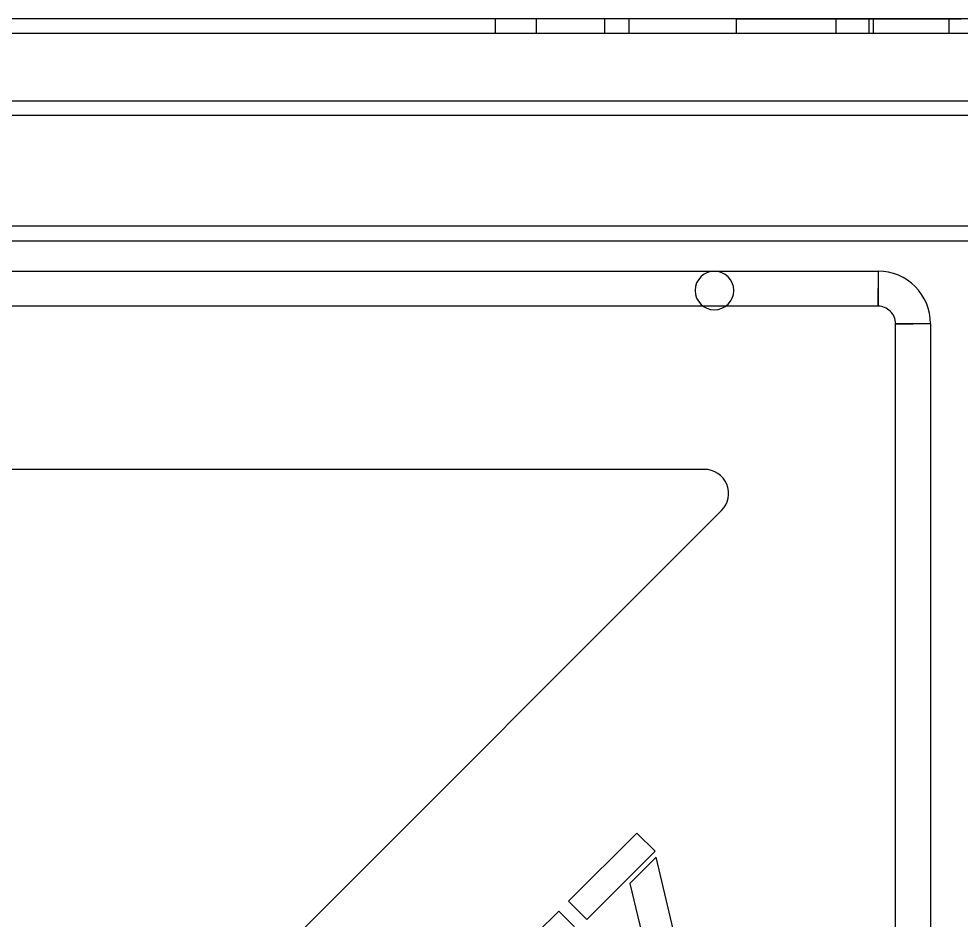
# Model space of a CAD drawing. Header units: millimetres. Extents: x 10366 to 13995, y 24552 to 29685.
# Drawn here: x 12706.8 to 12901.8, y 27279.9 to 27466.4 of the extents above; entities that cross this region are included whole.
import ezdxf

# ---------------------------------------------------------------- set-up
doc = ezdxf.new("R2010")
doc.units = ezdxf.units.MM
doc.header["$LTSCALE"] = 3
doc.layers.add('DomyÅ›lny', color=7, linetype='Continuous')

msp = doc.modelspace()

# ---------------------------------------------------------------- linework, layer by layer
at = {"layer": 'DomyÅ›lny'}
for p, q in [((13289.53, 27466.42), (12521.53, 27466.42)), ((12805.42, 27463.42), (12805.42, 27466.42)), ((12813.89, 27463.42), (12813.89, 27466.42)), ((12827.98, 27466.42), (12827.98, 27463.42)), ((12833.08, 27463.42), (12833.08, 27466.42)), ((12855.3, 27463.42), (12855.3, 27466.42)), ((12875.86, 27466.42), (12875.86, 27463.42)), ((12882.75, 27463.42), (12882.75, 27466.42)), ((12883.6, 27466.42), (12883.6, 27463.42)), ((12899.28, 27463.42), (12899.28, 27466.42)), ((13289.53, 27463.42), (12521.53, 27463.42)), ((13269.53, 27449.42), (12541.53, 27449.42)), ((13269.53, 27446.42), (12541.53, 27446.42)), ((13252.25, 27423.5), (12562.25, 27423.5)), ((13249.16, 27420.41), (12565.34, 27420.41)), ((12586.33, 27414.2), (12884.58, 27414.2)), ((12884.58, 27406.95), (12586.33, 27406.95)), ((12888.2, 27254.2), (12888.2, 27403.32)), ((12895.45, 27403.32), (12895.45, 27254.2)), ((12848.66, 27373.17), (12631.78, 27373.17)), ((12620.32, 27132.76), (12852.2, 27364.64)), ((12834.68, 27297.91), (12820.55, 27283.78)), ((12838.47, 27294.18), (12834.68, 27297.91)), ((12824.31, 27280.03), (12838.47, 27294.18)), ((12838.63, 27292.88), (12833.23, 27287.48)), ((12843.34, 27273.03), (12838.63, 27292.88)), ((12833.23, 27287.48), (12837.95, 27267.65)), ((12820.55, 27283.78), (12824.31, 27280.03)), ((12818.49, 27281.71), (12813.92, 27277.15)), ((12839.7, 27260.5), (12818.49, 27281.71))]:
    msp.add_line(p, q, dxfattribs=at)
for points in [[(12901.66, 27466.42, 0), (12901.77, 27466.42, 0), (12901.79, 27466.42, 0), (12901.79, 27466.42, 0), (12901.79, 27466.42, 0), (12901.79, 27466.42, 0), (12901.79, 27466.42, 0), (12901.79, 27466.42, 0), (12901.79, 27466.42, 0), (12901.79, 27466.42, 0), (12901.79, 27466.42, 0), (12901.78, 27466.42, 0), (12901.74, 27466.42, 0), (12888.86, 27466.42, 0), (12867.23, 27466.42, 0), (12855.94, 27466.42, 0), (12855.37, 27466.42, 0), (12855.32, 27466.42, 0), (12855.31, 27466.42, 0), (12855.3, 27466.42, 0), (12855.3, 27466.42, 0), (12855.3, 27466.42, 0), (12855.3, 27466.42, 0), (12855.3, 27466.42, 0), (12855.3, 27466.42, 0), (12855.3, 27466.42, 0), (12855.31, 27466.42, 0), (12855.31, 27466.42, 0), (12855.31, 27466.42, 0), (12855.35, 27466.42, 0)], [(12884.58, 27410.58, 0), (12884.58, 27406.95, 0)], [(12891.83, 27403.32, 0), (12888.2, 27403.32, 0)]]:
    msp.add_polyline3d(points, close=True, dxfattribs=at)
for points in [[(12884.58, 27414.2, 0), (12884.58, 27414.2, 0), (12884.58, 27414.2, 0), (12884.58, 27414.2, 0), (12884.58, 27414.2, 0), (12884.58, 27414.2, 0), (12884.58, 27414.2, 0), (12884.58, 27414.2, 0), (12884.58, 27414.2, 0), (12884.58, 27414.2, 0), (12884.58, 27414.2, 0), (12884.58, 27414.2, 0), (12884.58, 27414.2, 0), (12884.58, 27414.2, 0), (12884.58, 27414.18, 0), (12884.58, 27414.1, 0), (12884.58, 27413.76, 0), (12884.58, 27410.58, 0)], [(12888.2, 27403.32, 0), (12888.18, 27403.68, 0), (12888.13, 27404.05, 0), (12888.04, 27404.4, 0), (12887.91, 27404.74, 0), (12887.76, 27405.07, 0), (12887.57, 27405.37, 0), (12887.35, 27405.66, 0), (12887.11, 27405.92, 0), (12886.84, 27406.15, 0), (12886.56, 27406.36, 0), (12886.25, 27406.54, 0), (12885.94, 27406.69, 0), (12885.61, 27406.8, 0), (12885.27, 27406.88, 0), (12884.93, 27406.93, 0), (12884.58, 27406.95, 0)], [(12895.45, 27403.32, 0), (12895.45, 27403.32, 0), (12895.45, 27403.32, 0), (12895.45, 27403.32, 0), (12895.45, 27403.32, 0), (12895.45, 27403.32, 0), (12895.45, 27403.32, 0), (12895.45, 27403.32, 0), (12895.45, 27403.32, 0), (12895.45, 27403.32, 0), (12895.45, 27403.32, 0), (12895.45, 27403.32, 0), (12895.45, 27403.32, 0), (12895.45, 27403.32, 0), (12895.43, 27403.32, 0), (12895.35, 27403.32, 0), (12895.01, 27403.32, 0), (12891.83, 27403.32, 0)], [(12852.2, 27364.64, 0), (12852.68, 27365.2, 0), (12853.07, 27365.82, 0), (12853.37, 27366.49, 0), (12853.56, 27367.2, 0), (12853.65, 27367.93, 0), (12853.63, 27368.67, 0), (12853.51, 27369.39, 0), (12853.28, 27370.09, 0), (12852.95, 27370.75, 0), (12852.52, 27371.35, 0), (12852.01, 27371.88, 0), (12851.44, 27372.33, 0), (12850.8, 27372.7, 0), (12850.11, 27372.96, 0), (12849.39, 27373.12, 0), (12848.66, 27373.17, 0)]]:
    msp.add_polyline3d(points, dxfattribs=at)
for centre, radius, start, end in [((12850.72, 27410.2), 4, 0, 180), ((12884.58, 27403.32), 10.88, 0, 90), ((12850.72, 27410.2), 4, 180, 0)]:
    msp.add_arc(centre, radius, start, end, dxfattribs=at)

doc.saveas('drawing.dxf')
